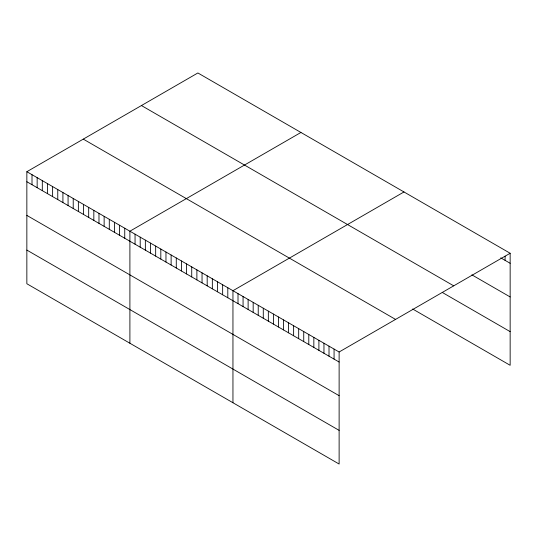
<?xml version="1.0" encoding="UTF-8"?>
<svg xmlns="http://www.w3.org/2000/svg" width="537" height="537" viewBox="0 0 537 537"><rect width="100%" height="100%" fill="white"/><g stroke="black" fill="none" stroke-linecap="round" stroke-linejoin="round"><path stroke-width="0.81" d="M26.85 171.706L339.122 351.997L339.122 464.035L26.85 283.744L26.85 171.706L197.878 72.965L510.15 253.256L510.15 365.294L412.644 308.997M300.928 132.464L129.9 231.205L129.9 343.237M403.978 191.957L232.951 290.698L232.951 402.737M339.122 351.997L510.15 253.256M500.759 257.861L510.15 263.284M471.869 274.843L510.15 296.948M141.439 105.547L453.711 285.838M442.26 292.43L510.15 331.631M83.289 139.123L395.561 319.414M26.85 181.734L339.122 362.025M26.85 215.397L339.122 395.688M26.85 250.081L339.122 430.372M505.095 256.189L505.095 260.364M334.068 349.077L334.068 359.105M329.013 346.157L329.013 356.185M323.959 343.237L323.959 353.265M318.904 340.324L318.904 350.346M313.843 337.404L313.843 347.426M308.788 334.484L308.788 344.512M303.734 331.564L303.734 341.592M298.679 328.644L298.679 338.672M293.625 325.724L293.625 335.753M288.564 322.804L288.564 332.833M283.509 319.891L283.509 329.913M278.455 316.971L278.455 326.993M273.4 314.051L273.4 324.079M268.346 311.131L268.346 321.16M263.284 308.211L263.284 318.24M258.23 305.291L258.23 315.32M253.175 302.371L253.175 312.4M248.121 299.458L248.121 309.48M243.066 296.538L243.066 306.56M238.005 293.618L238.005 303.647M227.802 287.725L227.802 297.746M222.647 284.751L222.647 294.773M217.492 281.771L217.492 291.799M212.343 278.797L212.343 288.825M207.188 275.823L207.188 285.852M202.04 272.85L202.04 282.878M196.884 269.876L196.884 279.898M191.729 266.902L191.729 276.924M186.581 263.922L186.581 273.951M181.425 260.948L181.425 270.977M176.277 257.975L176.277 268.003M171.122 255.001L171.122 265.03M165.967 252.028L165.967 262.049M160.818 249.054L160.818 259.076M155.663 246.074L155.663 256.102M150.514 243.1L150.514 253.128M145.359 240.126L145.359 250.155M140.204 237.153L140.204 247.181M135.055 234.179L135.055 244.201M124.745 228.225L124.745 238.253M119.597 225.251L119.597 235.28M114.441 222.278L114.441 232.306M109.293 219.304L109.293 229.333M104.138 216.33L104.138 226.352M98.983 213.357L98.983 223.379M93.834 210.376L93.834 220.405M88.679 207.403L88.679 217.431M83.53 204.429L83.53 214.458M78.375 201.456L78.375 211.477M73.22 198.482L73.22 208.504M68.071 195.502L68.071 205.53M62.916 192.528L62.916 202.556M57.768 189.554L57.768 199.583M52.613 186.581L52.613 196.609M47.457 183.607L47.457 193.629M42.309 180.633L42.309 190.655M37.154 177.653L37.154 187.682M32.005 174.679L32.005 184.708"/></g></svg>
